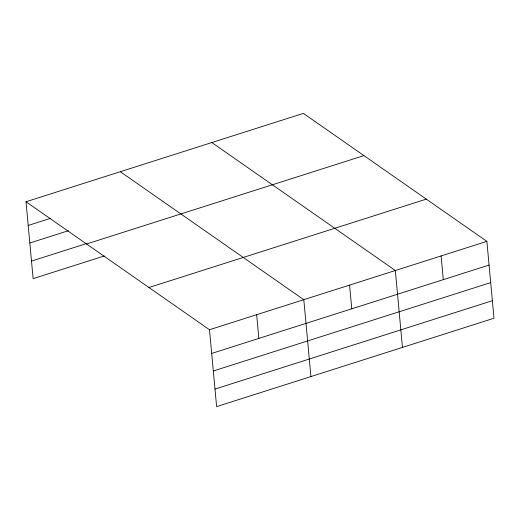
<?xml version="1.0" encoding="UTF-8"?>
<svg xmlns="http://www.w3.org/2000/svg" width="520" height="520" viewBox="0 0 520 520"><rect width="100%" height="100%" fill="white"/><g stroke="black" fill="none" stroke-linecap="round" stroke-linejoin="round"><path stroke-width="0.78" d="M26 201.754L303.381 113.38L486.87 241.358L494 318.247L216.619 406.621L209.489 329.732L26 201.754L33.13 278.642L104.253 255.983M28.197 225.453L50.616 218.309M29.829 243.003L68.477 230.692M31.506 261.086L86.392 243.6M86.554 243.99L363.928 155.61M148.941 287.502L426.316 199.128M209.489 329.732L486.87 241.358M211.686 353.438L489.067 265.064M213.317 370.988L490.692 282.614M214.994 389.071L492.375 300.697M211.842 142.545L395.33 270.524L402.467 347.412M120.309 171.704L303.797 299.689L310.928 376.571M441.103 255.944L443.3 279.643M349.563 285.103L351.767 308.808M256.646 314.711L258.843 338.41"/></g></svg>
